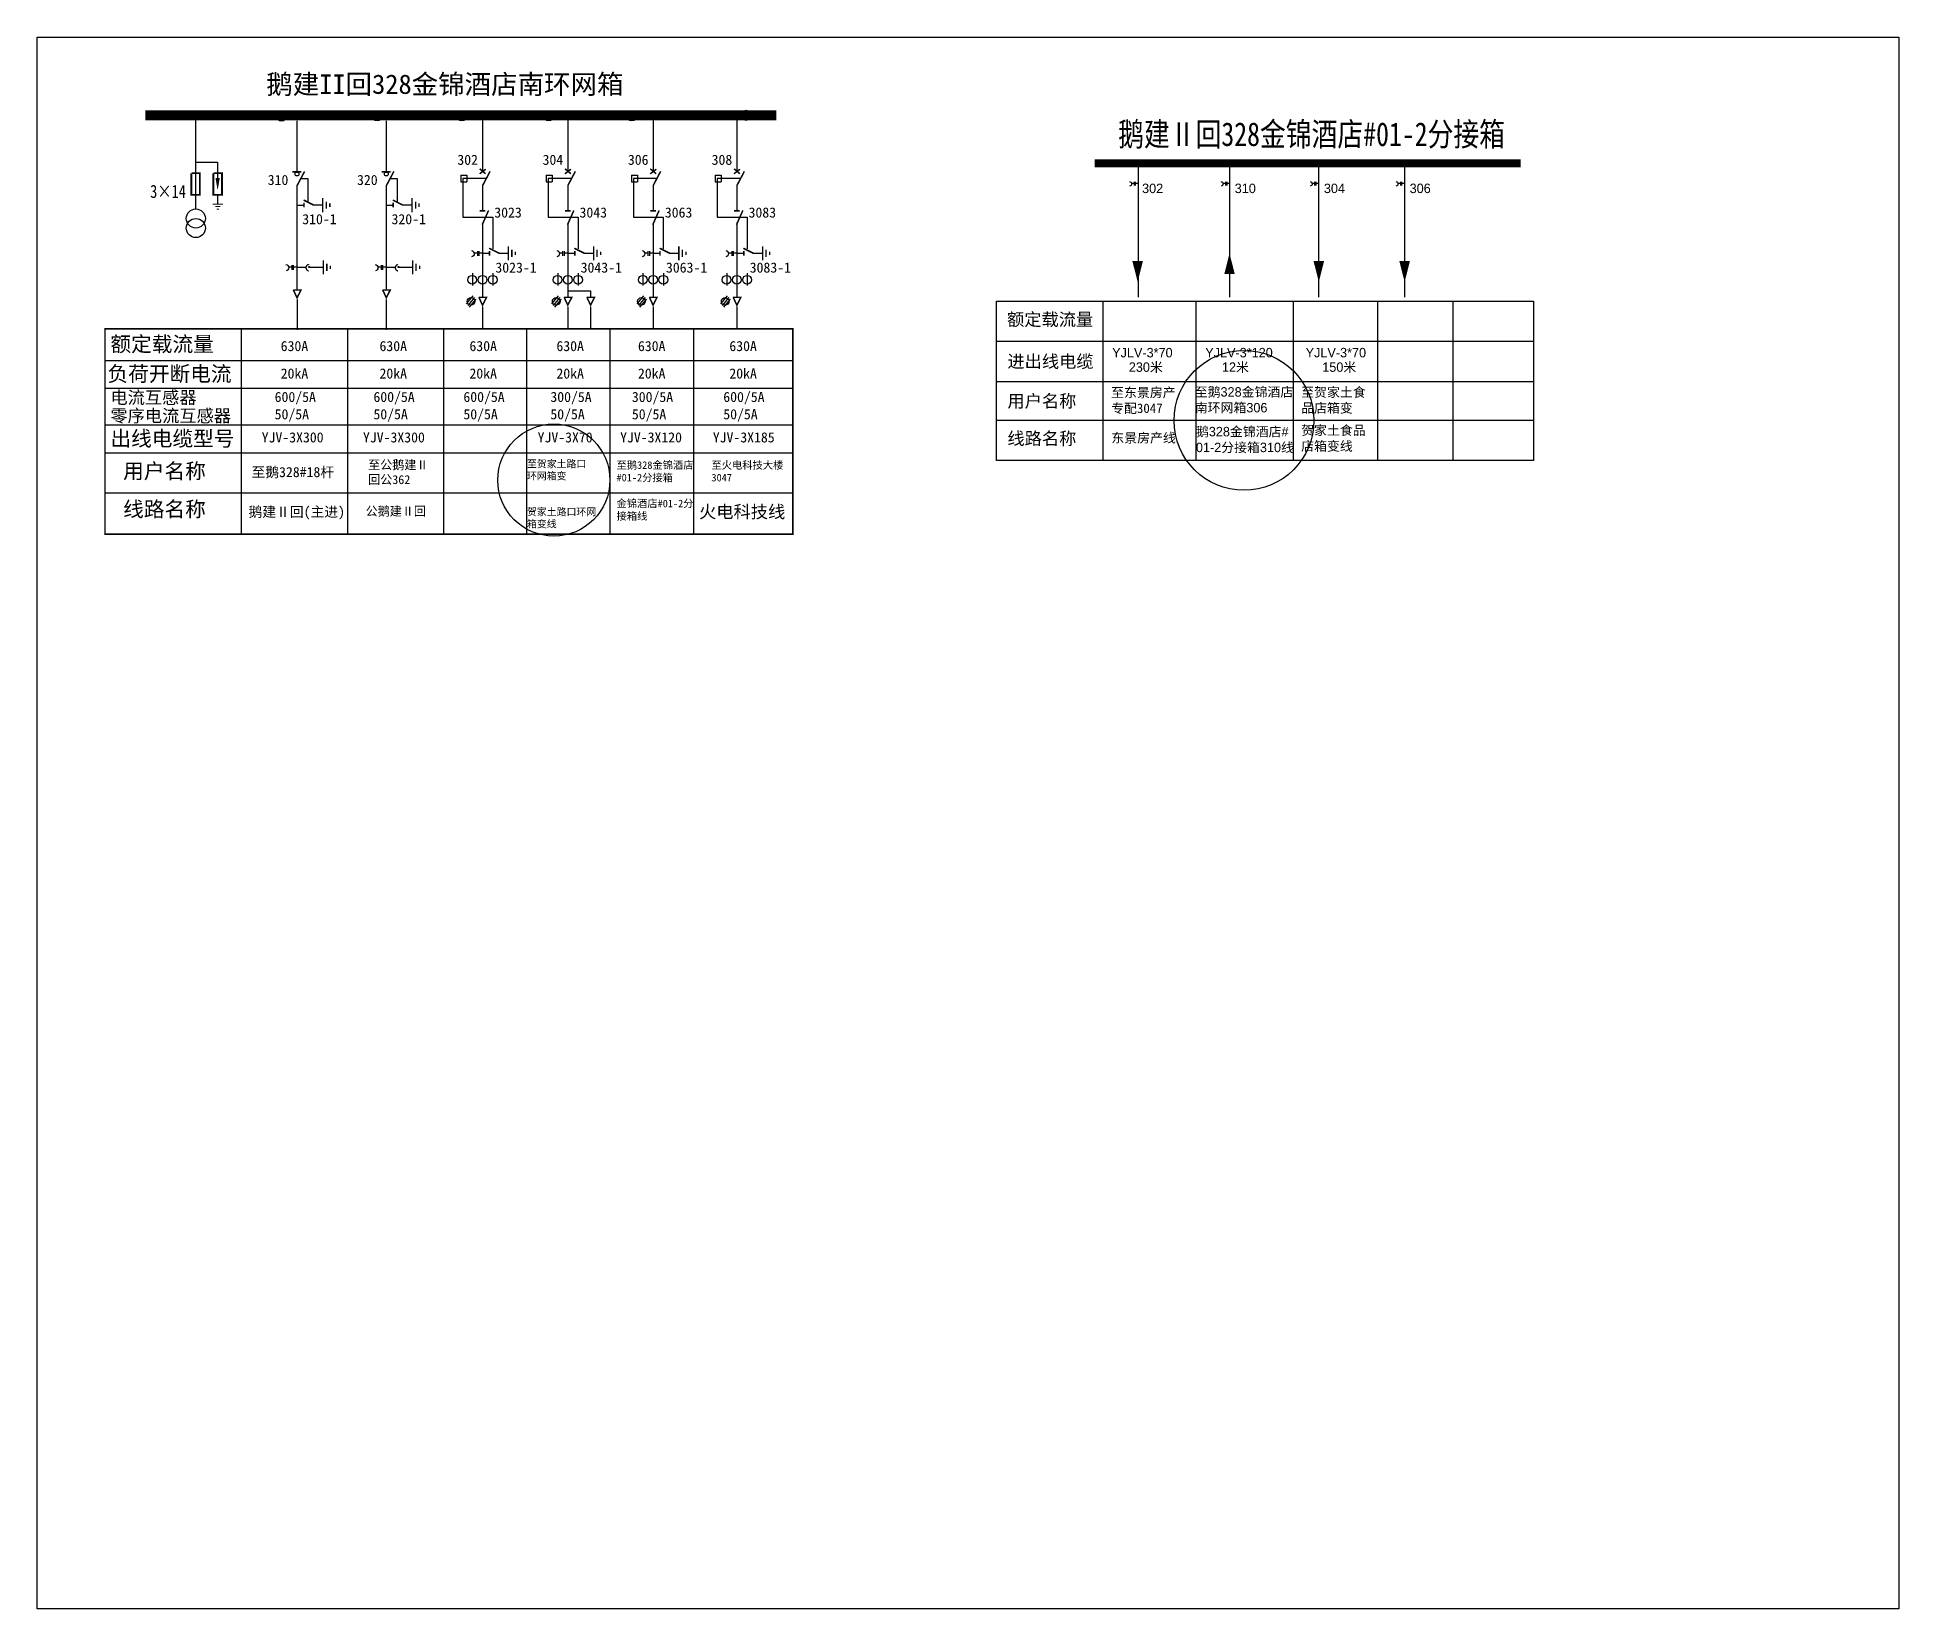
# Model space of a CAD drawing. Extents: x -6 to 362, y -410 to -99.
import ezdxf

# ---------------------------------------------------------------- set-up
doc = ezdxf.new("R2010")
doc.units = 0
doc.header["$LTSCALE"] = 0.774411
doc.linetypes.add('ACAD_ISO02W100', pattern=[15, 12, -3])
doc.linetypes.add('CENTER', pattern=[50.8, 31.75, -6.35, 6.35, -6.35])
doc.layers.get('0').update_dxf_attribs({"linetype": 'CONTINUOUS'})
doc.layers.add('1', color=7, linetype='CONTINUOUS')
doc.styles.add('HZ', font='')
doc.styles.add('ST', font='', dxfattribs={"width": 0.8})
doc.styles.get("Standard").update_dxf_attribs({"font": '', "height": 2.5})
doc.styles.add('字体', font='', dxfattribs={"height": 2.5})
doc.styles.get('HZ').set_extended_font_data('SimSun')
doc.styles.get('ST').set_extended_font_data('SimSun')
doc.styles.get('Standard').set_extended_font_data('SimSun')
doc.styles.get('字体').set_extended_font_data('KaiTi_GB2312')

# ---------------------------------------------------------------- blocks, each defined once
blk = doc.blocks.new('JD')
for points in [[(-2, 0.2), (-2, -0.2), (2, 0.2), (2, -0.2)], [(1, -1.2), (1, -0.8), (-1, -1.2), (-1, -0.8)], [(-0.5, -1.8), (-0.5, -2.2), (0.5, -1.8), (0.5, -2.2)]]:
    blk.add_trace(points)

msp = doc.modelspace()

# ---------------------------------------------------------------- linework, layer by layer
for p, q in [((45.09, -115.61), (45.09, -125.66)), ((62.76, -115.61), (62.76, -125.66)), ((81.8, -115.51), (81.8, -125.64)), ((98.67, -115.51), (98.67, -125.64)), ((115.55, -115.51), (115.55, -125.64)), ((132.12, -115.51), (132.12, -125.64)), ((45.09, -128.39), (45.09, -148.98)), ((62.76, -128.39), (62.76, -148.98)), ((77.53, -126.34), (77.53, -127.67)), ((77.53, -126.34), (78.73, -126.34)), ((77.53, -127.67), (78.73, -127.67)), ((78.73, -126.34), (78.73, -127.67)), ((81.8, -128.37), (81.8, -133.33)), ((94.4, -126.34), (94.4, -127.67)), ((94.4, -126.34), (95.6, -126.34)), ((94.4, -127.67), (95.6, -127.67)), ((95.6, -126.34), (95.6, -127.67)), ((98.67, -128.37), (98.67, -133.33)), ((111.28, -126.34), (111.28, -127.67)), ((111.28, -126.34), (112.48, -126.34)), ((111.28, -127.67), (112.48, -127.67)), ((112.48, -126.34), (112.48, -127.67)), ((115.55, -128.37), (115.55, -133.33)), ((127.85, -126.34), (127.85, -127.67)), ((127.85, -126.34), (129.05, -126.34)), ((127.85, -127.67), (129.05, -127.67)), ((129.05, -126.34), (129.05, -127.67)), ((132.12, -128.37), (132.12, -133.33)), ((45.09, -132.28), (46.47, -132.28)), ((48.28, -132.24), (50.16, -132.24)), ((62.76, -132.28), (64.14, -132.28)), ((65.95, -132.24), (67.83, -132.24)), ((81.8, -135.81), (81.8, -150.44)), ((98.67, -135.81), (98.67, -150.44)), ((115.55, -135.81), (115.55, -150.44)), ((132.12, -135.81), (132.12, -150.44)), ((81.8, -141.82), (83.18, -141.82)), ((84.99, -141.78), (86.87, -141.78)), ((98.67, -141.82), (100.06, -141.82)), ((101.86, -141.78), (103.75, -141.78)), ((115.55, -141.82), (116.93, -141.82)), ((118.74, -141.78), (120.62, -141.78)), ((132.12, -141.82), (133.5, -141.82)), ((135.31, -141.78), (137.19, -141.78)), ((47.61, -144.55), (50.26, -144.55)), ((65.28, -144.55), (67.93, -144.55)), ((79.81, -145.73), (79.81, -148.16)), ((83.87, -145.73), (83.87, -148.16)), ((96.68, -145.73), (96.68, -148.16)), ((100.75, -145.73), (100.75, -148.16)), ((113.56, -145.73), (113.56, -148.16)), ((117.62, -145.73), (117.62, -148.16)), ((130.13, -145.73), (130.13, -148.16)), ((134.19, -145.73), (134.19, -148.16)), ((79.92, -150.23), (78.59, -151.81)), ((80.21, -150.54), (78.89, -152.12)), ((80.48, -150.86), (79.15, -152.45)), ((96.79, -150.23), (95.47, -151.81)), ((97.09, -150.54), (95.76, -152.12)), ((97.35, -150.86), (96.02, -152.45)), ((113.67, -150.23), (112.34, -151.81)), ((113.96, -150.54), (112.64, -152.12)), ((114.23, -150.86), (112.9, -152.45)), ((130.24, -150.23), (128.91, -151.81)), ((130.53, -150.54), (129.21, -152.12)), ((130.8, -150.86), (129.47, -152.45)), ((34.07, -156.96), (34.07, -197.38)), ((55.07, -156.96), (55.07, -197.38)), ((74.09, -156.96), (74.09, -197.38)), ((90.52, -156.96), (90.52, -197.38)), ((106.99, -156.96), (106.99, -197.38)), ((123.56, -156.96), (123.56, -197.38)), ((7.18, -163.01), (143.24, -163.01)), ((7.18, -168.5), (143.24, -168.5)), ((7.18, -175.76), (143.24, -175.76)), ((7.18, -181.27), (143.24, -181.27)), ((7.18, -189.21), (143.24, -189.21))]:
    msp.add_line(p, q)
at = {"linetype": 'ACAD_ISO02W100'}
for p, q in [((82.4, -127.03), (77.91, -127.03)), ((77.91, -127.03), (77.91, -134.66)), ((99.27, -127.03), (94.79, -127.03)), ((94.79, -127.03), (94.79, -134.66)), ((116.15, -127.03), (111.66, -127.03)), ((111.66, -127.03), (111.66, -134.66)), ((132.72, -127.03), (128.23, -127.03)), ((128.23, -127.03), (128.23, -134.66)), ((77.91, -134.66), (83.83, -134.66)), ((83.83, -134.66), (83.83, -140.96)), ((94.79, -134.66), (100.7, -134.66)), ((100.7, -134.66), (100.7, -140.96)), ((111.66, -134.66), (117.58, -134.66)), ((117.58, -134.66), (117.58, -140.96)), ((128.23, -134.66), (134.15, -134.66)), ((134.15, -134.66), (134.15, -140.96)), ((45.19, -144.59), (46.84, -144.59)), ((62.86, -144.59), (64.51, -144.59))]:
    msp.add_line(p, q, dxfattribs=at)
at = {"linetype": 'CENTER'}
for p, q in [((45.1, -150.95), (45.1, -156.97)), ((62.77, -150.95), (62.77, -156.97)), ((81.8, -152.41), (81.8, -156.86)), ((98.68, -152.41), (98.68, -156.86)), ((103.19, -152.41), (103.19, -156.86)), ((115.56, -152.41), (115.56, -156.86)), ((132.13, -152.41), (132.13, -156.86))]:
    msp.add_line(p, q, dxfattribs=at)
at = {"color": 0}
for p, q in [((98.65, -149.24), (103.15, -149.24)), ((103.15, -149.24), (103.15, -150.45))]:
    msp.add_line(p, q, dxfattribs=at)
at = {"linetype": 'Continuous'}
for p, q in [((204.53, -151.33), (204.53, -182.86)), ((222.98, -151.33), (222.98, -182.86)), ((242.22, -151.33), (242.22, -182.86)), ((258.88, -151.33), (258.88, -182.86)), ((273.81, -151.38), (273.81, -182.69)), ((183.5, -159.18), (289.72, -159.18)), ((183.5, -167.17), (289.72, -167.17)), ((183.5, -174.87), (289.72, -174.87))]:
    msp.add_line(p, q, dxfattribs=at)
at = {"color": 0}
msp.add_lwpolyline([(-6.31, -99.06), (362.05, -99.06), (362.05, -410.04), (-6.31, -410.04)], close=True, dxfattribs=at)
for points, const_width in [([(15.08, -114.52), (139.93, -114.52)], 2), ([(81.23, -126.09), (82.44, -125.17)], 0.3), ([(81.24, -125.09), (82.41, -126.07)], 0.3), ([(98.1, -126.09), (99.32, -125.17)], 0.3), ([(98.11, -125.09), (99.29, -126.07)], 0.3), ([(114.98, -126.09), (116.2, -125.17)], 0.3), ([(114.99, -125.09), (116.16, -126.07)], 0.3), ([(131.55, -126.09), (132.77, -125.17)], 0.3), ([(131.56, -125.09), (132.73, -126.07)], 0.3), ([(44.2, -125.7), (45.97, -125.7)], 0.3), ([(45.09, -128.46), (46.59, -125.62)], 0.3), ([(61.87, -125.7), (63.64, -125.7)], 0.3), ([(62.76, -128.46), (64.26, -125.62)], 0.3), ([(81.8, -128.45), (83.3, -125.6)], 0.3), ([(98.67, -128.45), (100.17, -125.6)], 0.3), ([(115.55, -128.45), (117.05, -125.6)], 0.3), ([(132.12, -128.45), (133.62, -125.6)], 0.3), ([(46.4, -131.28), (48.4, -132.28)], 0.3), ([(46.47, -131.82), (46.47, -132.74)], 0.3), ([(64.06, -131.28), (66.06, -132.28)], 0.3), ([(64.14, -131.82), (64.14, -132.74)], 0.3), ([(81.26, -133.41), (82.37, -133.41)], 0.3), ([(81.74, -136.17), (83, -133.34)], 0.3), ([(98.13, -133.41), (99.25, -133.41)], 0.3), ([(98.61, -136.17), (99.87, -133.34)], 0.3), ([(115.01, -133.41), (116.12, -133.41)], 0.3), ([(115.49, -136.17), (116.75, -133.34)], 0.3), ([(131.58, -133.41), (132.69, -133.41)], 0.3), ([(132.06, -136.17), (133.32, -133.34)], 0.3), ([(83.1, -140.82), (85.1, -141.82)], 0.3), ([(83.18, -141.36), (83.18, -142.28)], 0.3), ([(99.98, -140.82), (101.98, -141.82)], 0.3), ([(100.06, -141.36), (100.06, -142.28)], 0.3), ([(116.86, -140.82), (118.86, -141.82)], 0.3), ([(116.93, -141.36), (116.93, -142.28)], 0.3), ([(133.42, -140.82), (135.42, -141.82)], 0.3), ([(133.5, -141.36), (133.5, -142.28)], 0.3), ([(44.35, -149.07), (45.88, -149.07), (45.1, -150.62), (44.37, -149.04)], 0.3), ([(62.02, -149.07), (63.55, -149.07), (62.77, -150.62), (62.04, -149.04)], 0.3), ([(81.06, -150.53), (82.59, -150.53), (81.8, -152.08), (81.08, -150.51)], 0.3), ([(97.93, -150.53), (99.46, -150.53), (98.68, -152.08), (97.95, -150.51)], 0.3), ([(114.81, -150.53), (116.34, -150.53), (115.56, -152.08), (114.83, -150.51)], 0.3), ([(131.38, -150.53), (132.91, -150.53), (132.13, -152.08), (131.4, -150.51)], 0.3)]:
    msp.add_lwpolyline(points, dxfattribs=dict(const_width=const_width))
at = {"linetype": 'ACAD_ISO02W100'}
for points in [[(47.32, -131.72), (47.32, -127.07), (45.92, -127.07)], [(64.99, -131.72), (64.99, -127.07), (63.59, -127.07)]]:
    msp.add_lwpolyline(points, dxfattribs=at)
for points in [[(79.62, -141.29, -0.877934), (79.64, -142.5)], [(96.49, -141.29, -0.877934), (96.52, -142.5)], [(113.37, -141.29, -0.877934), (113.39, -142.5)], [(129.94, -141.29, -0.877934), (129.96, -142.5)], [(42.91, -144.06, -0.877934), (42.93, -145.27)], [(60.58, -144.06, -0.877934), (60.6, -145.27)]]:
    msp.add_lwpolyline(points, format="xyb")
for points in [[(80.79, -141.8), (80.16, -141.8)], [(80.79, -141.38), (80.79, -142.29)], [(81.07, -141.38), (81.07, -142.29)], [(81.79, -141.8), (81.07, -141.8)], [(97.66, -141.8), (97.03, -141.8)], [(97.66, -141.38), (97.66, -142.29)], [(97.94, -141.38), (97.94, -142.29)], [(98.67, -141.8), (97.94, -141.8)], [(114.54, -141.8), (113.91, -141.8)], [(114.54, -141.38), (114.54, -142.29)], [(114.82, -141.38), (114.82, -142.29)], [(115.55, -141.8), (114.82, -141.8)], [(131.11, -141.8), (130.48, -141.8)], [(131.11, -141.38), (131.11, -142.29)], [(131.39, -141.38), (131.39, -142.29)], [(132.11, -141.8), (131.39, -141.8)], [(44.08, -144.57), (43.45, -144.57)], [(44.08, -144.15), (44.08, -145.06)], [(44.36, -144.15), (44.36, -145.06)], [(45.09, -144.57), (44.36, -144.57)], [(61.75, -144.57), (61.12, -144.57)], [(61.75, -144.15), (61.75, -145.06)], [(62.03, -144.15), (62.03, -145.06)], [(62.75, -144.57), (62.03, -144.57)]]:
    msp.add_lwpolyline(points)
for points in [[(47.4, -144.06, 0.877934), (47.38, -145.27, 1.161384)], [(65.07, -144.06, 0.877934), (65.05, -145.27, 1.161384)]]:
    msp.add_lwpolyline(points, format="xyb", dxfattribs=at)
at = {"color": 0, "const_width": 0.3}
msp.add_lwpolyline([(102.44, -150.53), (103.97, -150.53), (103.19, -152.08), (102.46, -150.51)], dxfattribs=at)
at = {"linetype": 'Continuous'}
msp.add_lwpolyline([(183.49, -151.3), (289.75, -151.3), (289.75, -182.81), (183.49, -182.81)], close=True, dxfattribs=at)
at = {"const_width": 0.3}
msp.add_lwpolyline([(7.11, -156.76), (143.22, -156.76), (143.22, -197.38), (7.1, -197.38)], close=True, dxfattribs=at)
for centre, radius in [((42.05, -114.66), 0.996), ((60.94, -114.61), 0.996), ((77.72, -114.61), 0.996), ((94.89, -114.61), 0.996), ((111.36, -114.61), 0.996), ((133.94, -114.51), 0.996), ((45.09, -126.12), 0.384), ((62.76, -126.12), 0.384), ((79.76, -147.05), 0.866), ((81.82, -147.05), 0.866), ((83.83, -147.05), 0.866), ((96.64, -147.05), 0.866), ((98.69, -147.05), 0.866), ((100.71, -147.05), 0.866), ((113.52, -147.05), 0.866), ((115.57, -147.05), 0.866), ((117.58, -147.05), 0.866), ((130.08, -147.05), 0.866), ((132.14, -147.05), 0.866), ((134.15, -147.05), 0.866), ((79.5, -151.34), 0.757), ((96.38, -151.34), 0.757), ((113.25, -151.34), 0.757), ((129.82, -151.34), 0.757)]:
    msp.add_circle(centre, radius)
at = {"linetype": 'ACAD_ISO02W100'}
for centre in [(47.51, -144.55), (65.18, -144.55)]:
    msp.add_circle(centre, 0.097, dxfattribs=at)
at = {"color": 1}
for centre, radius in [((232.48, -174.88), 13.84), ((95.92, -186.69), 11.09)]:
    msp.add_circle(centre, radius, dxfattribs=at)
at = {"layer": '1'}
for p, q in [((25.04, -114.88), (25.04, -133.13)), ((25.02, -123.79), (29.39, -123.79)), ((29.39, -123.79), (29.39, -126.99)), ((211.52, -124.54), (211.52, -144.29)), ((229.63, -124.54), (229.63, -144.29)), ((247.25, -124.54), (247.25, -144.29)), ((264.23, -124.54), (264.23, -144.29)), ((29.39, -130.34), (29.39, -131.99)), ((211.52, -145.82), (211.52, -150.52)), ((229.64, -145.82), (229.64, -150.52)), ((247.25, -145.82), (247.25, -150.52)), ((264.23, -145.82), (264.23, -150.52))]:
    msp.add_line(p, q, dxfattribs=at)
for points, const_width in [([(202.93, -124.02), (287.2, -124.02)], 1.56), ([(24.17, -125.97), (24.17, -130.23), (25.88, -130.23), (25.88, -125.97), (24.22, -125.97)], 0.36), ([(28.54, -125.97), (28.54, -130.23), (30.25, -130.23), (30.25, -125.97), (28.59, -125.97)], 0.36)]:
    msp.add_lwpolyline(points, dxfattribs=dict(at, const_width=const_width))
for points, format in [([(29.39, -126.93, 0.84, 0, 0), (29.39, -129.33, 0, 0, 0)], "xyseb"), ([(209.82, -127.6, -0.877934), (209.84, -128.55)], "xyb"), ([(227.93, -127.6, -0.877934), (227.95, -128.55)], "xyb"), ([(245.55, -127.6, -0.877934), (245.56, -128.55)], "xyb"), ([(262.53, -127.6, -0.877934), (262.55, -128.55)], "xyb"), ([(211.44, -143.36, 2.08, 0, 0), (211.44, -147.49, 0, 0, 0)], "xyseb"), ([(229.62, -145.94, 2.08, 0, 0), (229.62, -141.82, 0, 0, 0)], "xyseb"), ([(247.29, -143.36, 2.08, 0, 0), (247.29, -147.49, 0, 0, 0)], "xyseb"), ([(264.27, -143.36, 2.08, 0, 0), (264.27, -147.49, 0, 0, 0)], "xyseb")]:
    msp.add_lwpolyline(points, format=format, dxfattribs=at)
for points in [[(210.73, -128), (210.24, -128)], [(210.73, -127.67), (210.73, -128.38)], [(210.95, -127.67), (210.95, -128.38)], [(211.51, -128), (210.95, -128)], [(228.85, -128), (228.35, -128)], [(228.85, -127.67), (228.85, -128.38)], [(229.07, -127.67), (229.07, -128.38)], [(229.63, -128), (229.07, -128)], [(246.46, -128), (245.97, -128)], [(246.46, -127.67), (246.46, -128.38)], [(246.68, -127.67), (246.68, -128.38)], [(247.24, -128), (246.68, -128)], [(263.44, -128), (262.95, -128)], [(263.44, -127.67), (263.44, -128.38)], [(263.66, -127.67), (263.66, -128.38)], [(264.22, -128), (263.66, -128)]]:
    msp.add_lwpolyline(points, dxfattribs=at)
for centre in [(25.08, -134.93), (25.08, -136.82)]:
    msp.add_circle(centre, 1.89, dxfattribs=at)

# ---------------------------------------------------------------- block references
at = {"xscale": 0.7, "yscale": 0.7, "zscale": 0.7, "rotation": 90}
for p in [(50.19, -132.3), (67.86, -132.3), (50.29, -144.6), (67.96, -144.6), (86.9, -141.83), (103.78, -141.83), (120.65, -141.83), (137.22, -141.83)]:
    msp.add_blockref('JD', p, dxfattribs=at)
at = {"layer": '1', "xscale": 0.5040000006556511, "yscale": 0.5039999997243285, "zscale": 0.504}
msp.add_blockref('JD', (29.42, -132.07), dxfattribs=at)

# ---------------------------------------------------------------- texts
at = {"style": 'HZ'}
for s, height, p in [('鹅建II回328金锦酒店南环网箱', 3.8407, (39.01, -110.27)), ('额定载流量', 3, (8.17, -161.27)), ('负荷开断电流', 3, (7.6, -167.16)), ('电流互感器', 2.5, (8.17, -171.59)), ('零序电流互感器', 2.5, (8.17, -175.21)), ('出线电缆型号', 3, (8.17, -179.97)), ('用户名称', 3, (10.69, -186.39)), ('至鹅328#18杆', 2, (36.09, -186.11)), ('线路名称', 3, (10.69, -193.94)), ('火电科技线', 2.5, (124.66, -194.2)), ('鹅建Ⅱ回(主进)', 2, (35.5, -193.97))]:
    msp.add_text(s, height=height, dxfattribs=at).set_placement(p)
for s, p in [('302', (76.82, -124.31)), ('304', (93.69, -124.31)), ('306', (110.57, -124.31)), ('308', (127.14, -124.31)), ('310', (39.3, -128.3)), ('320', (56.97, -128.3)), ('310-1', (46.13, -136.06)), ('320-1', (63.8, -136.06)), ('3023', (84.13, -134.74)), ('3043', (101, -134.74)), ('3063', (117.88, -134.74)), ('3083', (134.45, -134.74)), ('3023-1', (84.35, -145.64)), ('3043-1', (101.22, -145.64)), ('3063-1', (118.1, -145.64)), ('3083-1', (134.67, -145.64)), ('630A', (41.87, -161.17)), ('630A', (61.42, -161.17)), ('630A', (79.22, -161.17)), ('630A', (96.43, -161.17)), ('630A', (112.56, -161.17)), ('630A', (130.65, -161.17)), ('20kA', (41.87, -166.6)), ('20kA', (61.42, -166.6)), ('20kA', (79.22, -166.6)), ('20kA', (96.43, -166.6)), ('20kA', (112.56, -166.6)), ('20kA', (130.65, -166.6)), ('600/5A', (40.67, -171.24)), ('600/5A', (60.22, -171.24)), ('600/5A', (78.02, -171.24)), ('300/5A', (95.23, -171.24)), ('300/5A', (111.36, -171.24)), ('600/5A', (129.45, -171.24)), ('50/5A', (40.67, -174.66)), ('50/5A', (60.22, -174.66)), ('50/5A', (78.02, -174.66)), ('50/5A', (95.23, -174.66)), ('50/5A', (111.36, -174.66)), ('50/5A', (129.45, -174.66)), ('YJV-3X300', (38.11, -179.24)), ('YJV-3X300', (58.15, -179.24)), ('YJV-3X70', (92.71, -179.24)), ('YJV-3X120', (109.03, -179.24)), ('YJV-3X185', (127.37, -179.24))]:
    msp.add_text(s, height=2).set_placement(p)
at = {"linetype": 'Continuous'}
for s, p in [('额定载流量', (185.6, -156.15)), ('进出线电缆', (185.67, -164.46)), ('用户名称', (185.67, -172.31)), ('线路名称', (185.67, -179.71))]:
    msp.add_text(s, height=2.5, dxfattribs=at).set_placement(p)
at = {"linetype": 'Continuous', "char_height": 1.8715, "attachment_point": 1, "style": '字体'}
for s, insert, width in [('{\\f\uffbfﾬￌﾣﾤ_GB2312|b0|i0|c134|p49;302}', (212.32, -128.03), 10.0239), ('{\\f\uffbfﾬￌﾣﾤ_GB2312|b0|i0|c134|p49;310}', (230.65, -128.03), 10.0239), ('{\\f\uffbfﾬￌﾣﾤ_GB2312|b0|i0|c134|p49;304}', (248.29, -128.03), 10.0239), ('{\\f\uffbfﾬￌﾣﾤ_GB2312|b0|i0|c134|p49;306}', (265.26, -128.03), 10.0239), ('{\\f\uffbfﾬￌﾣﾤ_GB2312|b0|i0|c134|p49;YJLV-3*70}', (206.4, -160.54), 10.0239), ('{\\f\uffbfﾬￌﾣﾤ_GB2312|b0|i0|c134|p49;YJLV-3*120}', (224.82, -160.54), 10.0239), ('{\\f\uffbfﾬￌﾣﾤ_GB2312|b0|i0|c134|p49;YJLV-3*70}', (244.68, -160.54), 10.0239), ('{\\f\uffbfﾬￌﾣﾤ_GB2312|b0|i0|c134|p49;230\\f\uffbfﾬￌﾣﾤ_GB2312|b0|i0|c134|p32;米}', (209.69, -163.4), 10.0239), ('{\\f\uffbfﾬￌﾣﾤ_GB2312|b0|i0|c134|p49;12\\f\uffbfﾬￌﾣﾤ_GB2312|b0|i0|c134|p32;米}', (228.12, -163.4), 10.0239), ('{\\f\uffbfﾬￌﾣﾤ_GB2312|b0|i0|c134|p49;150\\f\uffbfﾬￌﾣﾤ_GB2312|b0|i0|c134|p32;米}', (247.97, -163.4), 10.0239), ('{\\fSimSun|b0|i0|c134|p2;至东景房产专配3047}', (206.19, -168.43), 14.7835), ('\\pt13.1;{\\fSimSun|b0|i0|c134|p2;至鹅\\f\uffbfﾬￌﾣﾤ_GB2312|b0|i0|c134|p49;328\\fSimSun|b0|i0|c134|p2;金锦酒店\\f\uffbfﾬￌﾣﾤ_GB2312|b0|i0|c134|p49;\\P\\fSimSun|b0|i0|c134|p2;南环网箱\\f\uffbfﾬￌﾣﾤ_GB2312|b0|i0|c134|p49;306}', (222.74, -168.31), 30.8515), ('{\\f\uffbfﾬￌﾣﾤ_GB2312|b0|i0|c134|p49;至贺家土食品店箱变}', (243.8, -168.37), 14.7835), ('{\\f\uffbfﾬￌﾣﾤ_GB2312|b0|i0|c134|p49;鹅328金锦酒店#\\P01-2分接箱310线}', (222.97, -176.17), 28.7338), ('{\\f\uffbfﾬￌﾣﾤ_GB2312|b0|i0|c134|p49;贺家土食品店箱变线}', (243.8, -175.91), 14.7835), ('{\\f\uffbfﾬￌﾣﾤ_GB2312|b0|i0|c134|p49;东景房产线}', (206.23, -177.4), 18.0995)]:
    msp.add_mtext(s, dxfattribs=dict(at, insert=insert, width=width))
at = {"color": 0, "attachment_point": 1, "style": '字体'}
for s, insert, char_height, width in [('{\\fSimSun|b0|i0|c134|p2;至公鹅建Ⅱ回公362}', (59.17, -182.81), 1.7502, 12.567), ('{\\fSimSun|b0|i0|c134|p2;至贺家土路口环网箱变}', (90.6, -182.76), 1.4346, 12.5183), ('{\\fSimSun|b0|i0|c134|p2;至鹅328金锦酒店#01-2分接箱}', (108.32, -182.98), 1.4903, 15.65), ('{\\fSimSun|b0|i0|c134|p2;至火电科技大楼3047}', (127.11, -182.98), 1.4903, 15.65), ('{\\fSimSun|b0|i0|c134|p2;金锦酒店#01-2分接箱线}', (108.32, -190.58), 1.4903, 15.65), ('{\\fSimSun|b0|i0|c134|p2;公鹅建Ⅱ回}', (58.68, -191.99), 1.7502, 12.567), ('{\\fSimSun|b0|i0|c134|p2;贺家土路口环网箱变线}', (90.6, -192.25), 1.4346, 13.861)]:
    msp.add_mtext(s, dxfattribs=dict(at, insert=insert, char_height=char_height, width=width))
at = {"layer": '1', "style": 'ST', "width": 0.8}
for s, height, p in [('鹅建Ⅱ回328金锦酒店#01-2分接箱', 4.68, (207.58, -120.58)), ('3×14', 2.6, (16.04, -130.86))]:
    msp.add_text(s, height=height, dxfattribs=at).set_placement(p)

doc.saveas('drawing.dxf')
